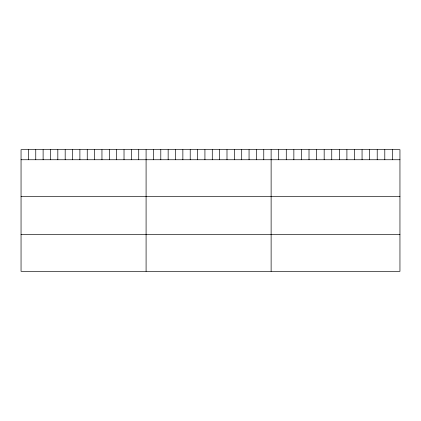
<?xml version="1.0" encoding="UTF-8"?>
<svg xmlns="http://www.w3.org/2000/svg" width="421" height="421" viewBox="0 0 421 421"><rect width="100%" height="100%" fill="white"/><g stroke="black" fill="none" stroke-linecap="round" stroke-linejoin="round"><path stroke-width="0.63" d="M399.95 159.743L399.95 271.329L21.05 271.329L21.05 149.671L399.95 149.671L399.95 159.743L21.05 159.743M21.05 196.565L399.95 196.565M21.05 234.508L399.95 234.508M392.372 149.671L392.372 159.743M384.794 149.671L384.794 159.743M377.216 149.671L377.216 159.743M369.638 149.671L369.638 159.743M362.06 149.671L362.06 159.743M354.482 149.671L354.482 159.743M346.904 149.671L346.904 159.743M339.326 149.671L339.326 159.743M331.748 149.671L331.748 159.743M324.17 149.671L324.17 159.743M316.592 149.671L316.592 159.743M309.014 149.671L309.014 159.743M301.436 149.671L301.436 159.743M293.858 149.671L293.858 159.743M286.28 149.671L286.28 159.743M278.702 149.671L278.702 159.743M271.124 149.671L271.124 271.329M263.767 149.671L263.767 159.743M256.415 149.671L256.415 159.743M249.058 149.671L249.058 159.743M241.701 149.671L241.701 159.743M234.35 149.671L234.35 159.743M226.993 149.671L226.993 159.743M219.636 149.671L219.636 159.743M212.284 149.671L212.284 159.743M204.927 149.671L204.927 159.743M197.575 149.671L197.575 159.743M190.218 149.671L190.218 159.743M182.861 149.671L182.861 159.743M175.51 149.671L175.51 159.743M168.153 149.671L168.153 159.743M160.796 149.671L160.796 159.743M153.444 149.671L153.444 159.743M146.087 149.671L146.087 271.329M138.73 149.671L138.73 159.743M131.378 149.671L131.378 159.743M124.021 149.671L124.021 159.743M116.664 149.671L116.664 159.743M109.313 149.671L109.313 159.743M101.956 149.671L101.956 159.743M94.599 149.671L94.599 159.743M87.247 149.671L87.247 159.743M79.89 149.671L79.89 159.743M72.538 149.671L72.538 159.743M65.181 149.671L65.181 159.743M57.824 149.671L57.824 159.743M50.473 149.671L50.473 159.743M43.116 149.671L43.116 159.743M35.759 149.671L35.759 159.743M28.407 149.671L28.407 159.743"/></g></svg>
